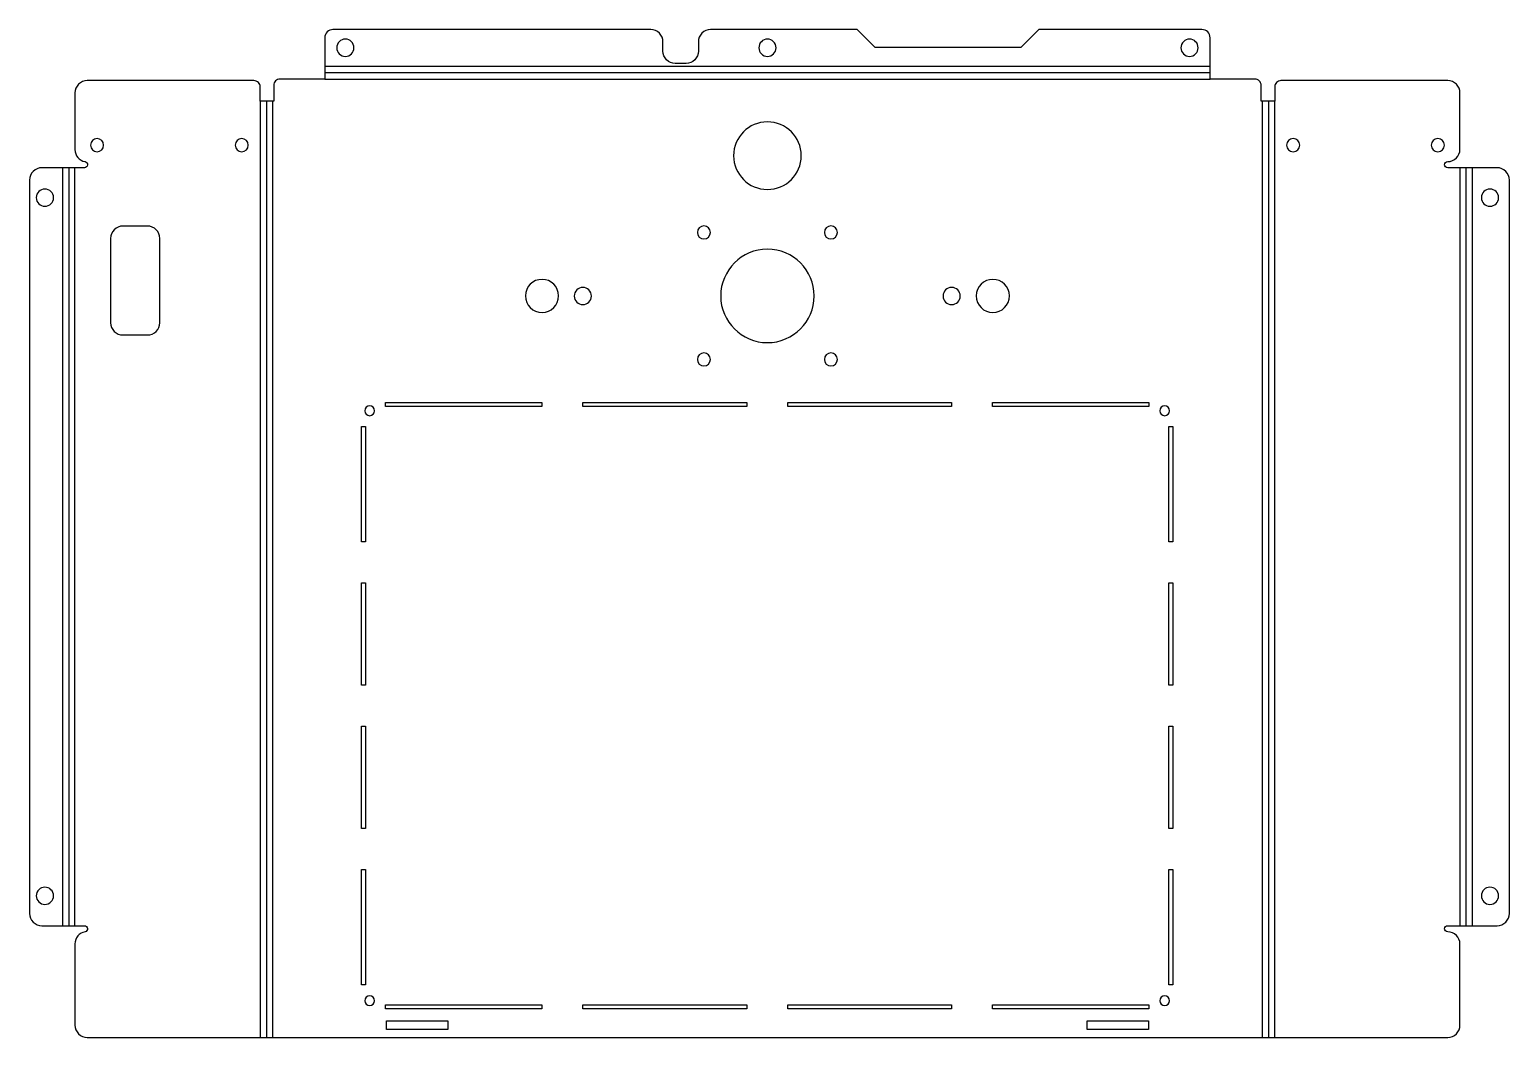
# Model space of a CAD drawing. Header units: millimetres. Extents: x -9 to 352, y 0 to 246.
import ezdxf

# ---------------------------------------------------------------- set-up
doc = ezdxf.new("R2010")
doc.units = ezdxf.units.MM

msp = doc.modelspace()

# ---------------------------------------------------------------- linework, layer by layer
at = {"layer": 'BEND'}
for p, q in [((279.31, 235.48), (63.26, 235.48)), ((49.03, 228.55), (49.03, 0)), ((293.54, 228.55), (293.54, 0)), ((0.77, 212.29), (0.77, 27.27)), ((341.8, 27.27), (341.8, 212.29))]:
    msp.add_line(p, q, dxfattribs=at)
at = {"layer": 'BEND_EXTENT'}
for p, q in [((279.31, 237.01), (63.26, 237.01)), ((63.26, 233.95), (279.31, 233.95)), ((47.5, 228.55), (47.5, 0)), ((50.56, 0), (50.56, 228.55)), ((292.01, 228.55), (292.01, 0)), ((295.07, 0), (295.07, 228.55)), ((-0.76, 212.29), (-0.76, 27.27)), ((2.3, 27.27), (2.3, 212.29)), ((340.27, 212.29), (340.27, 27.27)), ((343.33, 27.27), (343.33, 212.29))]:
    msp.add_line(p, q, dxfattribs=at)
at = {"layer": 'INTERIOR_PROFILES'}
msp.add_lwpolyline([(20.01, 171.47, 0.414214), (23.01, 174.47), (23.01, 195.05, 0.414214), (20.01, 198.05), (14.01, 198.05, 0.414214), (11.01, 195.05), (11.01, 174.47, 0.414214), (14.01, 171.47)], format="xyb", close=True, dxfattribs=at)
for points in [[(116.23, 154.97), (116.23, 153.97), (78.1, 153.97), (78.1, 154.97)], [(126.23, 153.97), (126.23, 154.97), (166.23, 154.97), (166.23, 153.97)], [(216.23, 154.97), (216.23, 153.97), (176.23, 153.97), (176.23, 154.97)], [(264.36, 154.97), (264.36, 153.97), (226.23, 153.97), (226.23, 154.97)], [(72.23, 149.1), (73.23, 149.1), (73.23, 120.97), (72.23, 120.97)], [(270.23, 149.1), (270.23, 120.97), (269.23, 120.97), (269.23, 149.1)], [(73.23, 85.97), (72.23, 85.97), (72.23, 110.97), (73.23, 110.97)], [(270.23, 110.97), (270.23, 85.97), (269.23, 85.97), (269.23, 110.97)], [(72.23, 50.97), (72.23, 75.97), (73.23, 75.97), (73.23, 50.97)], [(270.23, 50.97), (269.23, 50.97), (269.23, 75.97), (270.23, 75.97)], [(72.23, 40.97), (73.23, 40.97), (73.23, 12.84), (72.23, 12.84)], [(269.23, 40.97), (270.23, 40.97), (270.23, 12.84), (269.23, 12.84)], [(116.23, 7.97), (116.23, 6.97), (78.1, 6.97), (78.1, 7.97)], [(166.23, 6.97), (126.23, 6.97), (126.23, 7.97), (166.23, 7.97)], [(216.23, 6.97), (176.23, 6.97), (176.23, 7.97), (216.23, 7.97)], [(264.36, 6.97), (226.23, 6.97), (226.23, 7.97), (264.36, 7.97)], [(93.29, 1.95), (78.29, 1.95), (78.29, 4.05), (93.29, 4.05)], [(264.28, 4.05), (264.28, 1.95), (249.28, 1.95), (249.28, 4.05)]]:
    msp.add_lwpolyline(points, close=True, dxfattribs=at)
at = {"layer": 'INTERIOR_PROFILES', "extrusion": (0, 0, -1)}
for centre, radius in [((-68.29, 241.58), 2.1), ((-171.28, 241.58), 2.1), ((-274.28, 241.58), 2.1), ((-171.28, 215.23), 8.25), ((-7.7, 217.79), 1.6), ((-43, 217.79), 1.6), ((-299.57, 217.79), 1.6), ((-334.87, 217.79), 1.6), ((5.03, 204.99), 2.1), ((-347.59, 204.99), 2.1), ((-155.78, 196.5), 1.6), ((-186.78, 196.5), 1.6), ((-171.28, 181), 11.4), ((-116.28, 181), 4.05), ((-226.28, 181), 4.05), ((-126.23, 180.97), 2.1), ((-216.23, 180.97), 2.1), ((-155.78, 165.5), 1.6), ((-186.78, 165.5), 1.6), ((-74.23, 152.97), 1.2), ((-268.23, 152.97), 1.2), ((5.03, 34.57), 2.1), ((-347.59, 34.57), 2.1), ((-74.23, 8.97), 1.2), ((-268.23, 8.97), 1.2)]:
    msp.add_circle(centre, radius, dxfattribs=at)
at = {"layer": 'OUTER_PROFILES'}
msp.add_lwpolyline([(340.27, 3), (340.27, 22.78, 0.413792), (337.27, 25.78, -0.999281), (337.27, 27.27), (343.33, 27.27), (349.33, 27.27, 0.414214), (352.33, 30.27), (352.33, 209.29, 0.414214), (349.33, 212.29), (343.33, 212.29), (340.27, 212.29), (337.27, 212.29, -0.999281), (337.27, 213.79, 0.413792), (340.27, 216.79), (340.27, 230.55, 0.414214), (337.27, 233.55), (296.59, 233.55, 0.414214), (295.07, 232.03), (295.07, 228.55), (291.75, 228.55), (291.75, 232.43, 0.414214), (290.23, 233.95), (279.31, 233.95), (279.31, 244.02, 0.414214), (277.31, 246.02), (237.48, 246.02), (237.48, 246), (233.13, 241.65), (197.53, 241.65), (193.18, 246), (193.18, 246.02), (157.42, 246.02, 0.414214), (154.42, 243.02), (154.42, 240.76, -0.414214), (151.42, 237.76), (148.79, 237.76, -0.414214), (145.79, 240.76), (145.79, 243.02, 0.414214), (142.79, 246.02), (65.26, 246.02, 0.414214), (63.26, 244.02), (63.26, 233.95), (52.34, 233.95, 0.414214), (50.82, 232.43), (50.82, 228.55), (47.5, 228.55), (47.5, 232.03, 0.414214), (45.98, 233.55), (5.3, 233.55, 0.414214), (2.3, 230.55), (2.3, 216.73, 0.3629), (4.77, 213.78, -0.914594), (4.63, 212.29), (-0.76, 212.29), (-5.77, 212.29, 0.414214), (-8.77, 209.29), (-8.77, 30.27, 0.414214), (-5.77, 27.27), (-0.76, 27.27), (2.3, 27.27), (4.63, 27.27, -0.914594), (4.77, 25.79, 0.3629), (2.3, 22.83), (2.3, 3, 0.414214), (5.3, 0), (337.27, 0, 0.414214)], format="xyb", close=True, dxfattribs=at)

doc.saveas('drawing.dxf')
